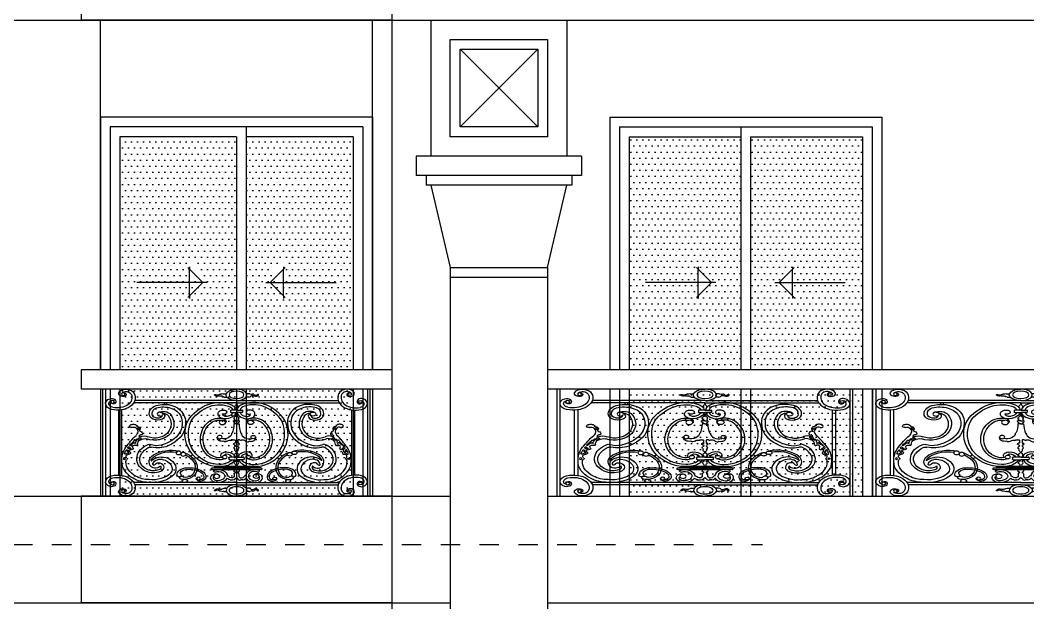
# Model space of a CAD drawing. Extents: x 185 to 567, y -69 to 170.
# Drawn here: x 304.06 to 309.24, y -36.64 to -33.64 of the extents above; entities that cross this region are included whole.
import ezdxf

# ---------------------------------------------------------------- set-up
doc = ezdxf.new("R2010")
doc.units = 0
doc.header["$LTSCALE"] = 0.25
doc.header["$MEASUREMENT"] = 0
doc.linetypes.add('LEVELS 2$0$DOT2', pattern=[0.125, 0, -0.125])
doc.layers.get('0').update_dxf_attribs({"linetype": 'CONTINUOUS'})
for name, color, linetype in [('A-ELV 4', 41, 'CONTINUOUS'), ('A-ELV 5', 51, 'CONTINUOUS'), ('A-ELV 6', 71, 'CONTINUOUS'), ('A-ELV2', 8, 'CONTINUOUS'), ('A-FerFroge', 156, 'CONTINUOUS'), ('A-groves', 8, 'CONTINUOUS'), ('A-SEC', 11, 'CONTINUOUS'), ('A-WIN', 3, 'CONTINUOUS'), ('A-WIN HAT', 125, 'CONTINUOUS'), ('A-WLSEC', 7, 'CONTINUOUS'), ('LEVELS 2$0$A-HATCH', 112, 'CONTINUOUS')]:
    doc.layers.add(name, color=color, linetype=linetype)

# ---------------------------------------------------------------- blocks, each defined once
blk = doc.blocks.new('LEVELS 2')
at = {"layer": 'LEVELS 2$0$A-HATCH', "linetype": 'LEVELS 2$0$DOT2', "ltscale": 2}
blk.add_line((189.3891, 25.672, 0), (204.6446, 25.672, 0), dxfattribs=at)
blk = doc.blocks.new('A$C5D9A0A75')
at = {"color": 8}
for p, q in [((-0.2424, -0.5687), (-0.2424, -0.5809)), ((0.2424, -0.5687), (0.2424, -0.5809)), ((-0.2424, -0.5809), (-0.251, -0.5723)), ((0.2424, -0.5809), (0.251, -0.5723)), ((-0.1517, -0.65), (-0.1733, -0.65)), ((0.1517, -0.65), (0.1733, -0.65)), ((-0.251, -0.7277), (-0.2424, -0.7191)), ((-0.2424, -0.7191), (-0.2424, -0.7313)), ((0.2424, -0.7191), (0.2424, -0.7313)), ((0.251, -0.7277), (0.2424, -0.7191))]:
    blk.add_line(p, q, dxfattribs=at)
for p, q in [((-0.1733, -0.65), (-0.5132, -0.65)), ((0.1733, -0.65), (0.5132, -0.65))]:
    blk.add_line(p, q)
at = {"elevation": 0}
for points in [[(-0.2424, -0.5809), (-0.1733, -0.65), (-0.2424, -0.7191), (-0.2424, -0.5809)], [(0.2424, -0.5809), (0.1733, -0.65), (0.2424, -0.7191), (0.2424, -0.5809)]]:
    blk.add_lwpolyline(points, dxfattribs=at)
blk = doc.blocks.new('A$C2F0637D8')
at = {"layer": 'A-WIN HAT'}
h = blk.add_hatch(dxfattribs=at)
h.set_pattern_fill('DOTS', color=256, scale=0.5, style=0)
h.set_pattern_definition([(0, (0.7, 0.872934), (0.015625, 0.03125), [0, -0.03125])])
h.paths.add_polyline_path([(0.9404, 1.03), (0.8713, 1.0991), (0.9404, 1.1681)], flags=16)
h.paths.add_polyline_path([(0.5247, 1.0991), (0.4557, 1.03), (0.4557, 1.1681)], flags=16)
h.paths.add_polyline_path([(1.3, 0.55), (0.1, 0.55), (0.1, 0), (1.3, 0)])
h.paths.add_polyline_path([(0.1, 0.65), (0.675, 0.65), (0.675, 1.85), (0.1, 1.85)])
h.paths.add_polyline_path([(0.725, 0.65), (1.3, 0.65), (1.3, 1.85), (0.725, 1.85)])
at = {"layer": 'A-WIN'}
for p, q in [((0, 1.95, 0), (1.4, 1.95, 0)), ((0, 1.95, 0), (0, 0.65, 0)), ((1.4, 1.95, 0), (1.4, 0.65, 0)), ((0.05, 1.9, 0), (1.35, 1.9, 0)), ((0.05, 1.9, 0), (0.05, 0.65, 0)), ((0.675, 1.9, 0), (0.675, 0.65, 0)), ((1.35, 1.9, 0), (1.35, 0.65, 0)), ((0.1, 1.85, 0), (0.675, 1.85, 0)), ((0.1, 1.85, 0), (0.1, 0.65, 0)), ((0.725, 1.85, 0), (0.725, 0.65, 0)), ((0.725, 1.85, 0), (1.3, 1.85, 0)), ((1.3, 1.85, 0), (1.3, 0.65, 0)), ((0, 0.55, 0), (0, 0, 0)), ((0.05, 0.55, 0), (0.05, 0, 0)), ((0.1, 0.55, 0), (0.1, 0, 0)), ((0.675, 0.55, 0), (0.675, 0, 0)), ((0.725, 0.55, 0), (0.725, 0, 0)), ((1.3, 0.55, 0), (1.3, 0, 0)), ((1.35, 0.55, 0), (1.35, 0, 0)), ((1.4, 0.55, 0), (1.4, 0, 0))]:
    blk.add_line(p, q, dxfattribs=at)
blk.add_blockref('A$C5D9A0A75', (0.698, 1.7491, -0.0001), dxfattribs=at)
blk = doc.blocks.new('A$C50FD488D')
for p, q in [((0.2186, -0.0998), (0.2186, -0.6493)), ((1.1814, -0.0998), (1.1814, -0.6493)), ((0.209, -0.6483), (0.209, -0.1009)), ((0.6548, -0.123), (0.6628, -0.123)), ((0.7452, -0.123), (0.7372, -0.123)), ((1.191, -0.6483), (1.191, -0.1009)), ((0.7, -0.1578), (0.3264, -0.1578)), ((0.6548, -0.1403), (0.6647, -0.1403)), ((0.7, -0.1578), (1.0736, -0.1578)), ((0.7452, -0.1403), (0.7353, -0.1403)), ((0.7, -0.1694), (0.3225, -0.1694)), ((0.4338, -0.1694), (0.4338, -0.178)), ((0.4426, -0.1694), (0.4426, -0.1784)), ((0.7, -0.1694), (1.0775, -0.1694)), ((0.9574, -0.1694), (0.9574, -0.1784)), ((0.9662, -0.1694), (0.9662, -0.178)), ((0.2661, -0.2081), (0.2661, -0.5419)), ((0.2779, -0.2064), (0.2779, -0.5436)), ((0.6783, -0.2087), (0.6783, -0.2183)), ((0.7, -0.2072), (0.6798, -0.2072)), ((0.6798, -0.2197), (0.7, -0.2197)), ((0.7, -0.2072), (0.7202, -0.2072)), ((0.7202, -0.2197), (0.7, -0.2197)), ((0.7217, -0.2087), (0.7217, -0.2183)), ((1.1221, -0.2064), (1.1221, -0.5436)), ((1.1339, -0.2081), (1.1339, -0.5419)), ((0.7006, -0.2627), (0.6887, -0.2627)), ((0.6994, -0.2627), (0.7113, -0.2627)), ((0.5125, -0.2997), (0.5102, -0.2997)), ((0.5161, -0.2804), (0.5121, -0.2804)), ((0.7006, -0.2784), (0.6904, -0.2784)), ((0.695, -0.2742), (0.695, -0.2784)), ((0.6994, -0.2784), (0.7096, -0.2784)), ((0.705, -0.2742), (0.705, -0.2784)), ((0.8839, -0.2804), (0.8879, -0.2804)), ((0.8875, -0.2997), (0.8898, -0.2997)), ((0.6839, -0.3272), (0.6818, -0.3272)), ((0.7161, -0.3272), (0.7182, -0.3272)), ((0.6957, -0.3623), (0.6957, -0.3754)), ((0.7043, -0.3623), (0.7043, -0.3754)), ((0.6721, -0.4527), (0.6721, -0.4606)), ((0.7, -0.4498), (0.675, -0.4498)), ((0.675, -0.4635), (0.7, -0.4635)), ((0.7, -0.4498), (0.725, -0.4498)), ((0.725, -0.4635), (0.7, -0.4635)), ((0.7279, -0.4527), (0.7279, -0.4606)), ((0.6196, -0.4984), (0.7, -0.4984)), ((0.6196, -0.4984), (0.6196, -0.5051)), ((0.7, -0.4984), (0.6493, -0.4984)), ((0.7, -0.4984), (0.7507, -0.4984)), ((0.7804, -0.4984), (0.7, -0.4984)), ((0.7804, -0.4984), (0.7804, -0.5051)), ((0.6071, -0.508), (0.6071, -0.5113)), ((0.6101, -0.5051), (0.7, -0.5051)), ((0.6101, -0.5142), (0.7, -0.5142)), ((0.7, -0.5051), (0.6493, -0.5051)), ((0.7, -0.5142), (0.6493, -0.5142)), ((0.6904, -0.5142), (0.6904, -0.5216)), ((0.7, -0.5051), (0.7507, -0.5051)), ((0.7899, -0.5051), (0.7, -0.5051)), ((0.7, -0.5142), (0.7507, -0.5142)), ((0.7899, -0.5142), (0.7, -0.5142)), ((0.7096, -0.5142), (0.7096, -0.5216)), ((0.7929, -0.508), (0.7929, -0.5113)), ((0.6896, -0.5511), (0.6913, -0.5511)), ((0.6913, -0.5365), (0.6913, -0.5511)), ((0.7087, -0.5365), (0.7087, -0.5511)), ((0.7104, -0.5511), (0.7087, -0.5511)), ((0.7, -0.5806), (0.3225, -0.5806)), ((0.7, -0.5922), (0.3264, -0.5922)), ((0.7, -0.5806), (1.0775, -0.5806)), ((0.7, -0.5922), (1.0736, -0.5922)), ((0.6548, -0.6097), (0.6647, -0.6097)), ((0.6548, -0.627), (0.6628, -0.627)), ((0.7452, -0.6097), (0.7353, -0.6097)), ((0.7452, -0.627), (0.7372, -0.627))]:
    blk.add_line(p, q)
at = {"extrusion": (0, 0, -1)}
for centre, major_axis, ratio, start_param, end_param in [((0.2921, -0.1258), (-0.0261, 0), 0.986193, 0.359204, 1.773868), ((0.7, -0.1293), (-0.0381, 0), 0.770201, 4.712389, 7.853982), ((0.2823, -0.1222), (0.0157, 0), 0.986193, 1.044957, 3.500797), ((0.2921, -0.1258), (0.014, 0), 0.986193, 3.500797, 4.101526), ((0.2934, -0.1324), (0.0205, 0), 0.986193, 4.240292, 5.936586), ((0.2858, -0.128), (-0.00887, 0), 0.986193, 1.609909, 4.186549), ((0.2934, -0.1324), (-0.0326, 0), 0.986193, 1.693369, 2.794993), ((0.2625, -0.1436), (-0.0534, 0), 0.986193, 2.793121, 3.920657), ((0.2625, -0.1436), (-0.0655, 0), 0.986193, 2.793121, 3.920657), ((0.6222, -0.13), (-0.0028, 0), 0.986193, -0.347364, 2.45784), ((0.6295, -0.1254), (-0.0114, 0), 0.986193, 4.153001, 5.767627), ((0.6295, -0.1254), (-0.00588, 0), 0.986193, 3.689898, 5.767627), ((0.6391, -0.1312), (-0.00547, 0), 0.986193, 0.548305, 1.353902), ((0.6406, -0.1429), (0.00954, 0), 0.986193, 4.147409, 5.443922), ((0.64, -0.1359), (0.0103, 0), 0.986193, 4.517077, 4.873859), ((0.6413, -0.1028), (0.0235, 0), 0.986193, 1.128208, 1.558447), ((0.6548, -0.1317), (0.00879, 0), 0.986193, 4.310092, 4.712389), ((0.7, -0.1293), (-0.0273, 0.0003), 0.684091, 4.704331, 7.845923), ((0.2448, -0.173), (0.0261, 0), 0.986193, 2.925853, 4.340517), ((0.2516, -0.1742), (0.0205, 0), 0.986193, 1.904728, 3.601022), ((0.2448, -0.173), (0.014, 0), 0.986193, 3.739788, 4.340517), ((0.241, -0.1635), (0.0157, 0), 0.986193, 4.340517, 6.796357), ((0.2447, -0.165), (0.00696, 0), 0.986193, 3.141593, 9.424778), ((0.247, -0.1668), (0.00887, 0), 0.986193, 0.513172, 3.089812), ((0.6371, -0.2594), (0.092, 0), 0.986193, 4.113809, 5.142554), ((0.645, -0.138), (-0.00206, 0.00206), 1, 1.523847, 1.779943), ((0.6548, -0.1317), (0.00879, 0), 0.986193, 1.570796, 2.558971), ((0.2516, -0.1742), (0.0326, 0), 0.986193, 1.904728, 3.006352), ((0.2625, -0.1436), (-0.0655, 0), 0.986193, 3.920657, 5.048192), ((0.2625, -0.1436), (-0.0534, 0), 0.986193, 3.920657, 5.048192), ((0.4243, -0.2245), (0.045, 0), 0.986193, 3.136144, 4.437415), ((0.4243, -0.2245), (0.0343, 0), 0.986193, 3.117833, 4.149148), ((0.4308, -0.257), (-0.0667, 0), 0.986193, 1.189802, 2.81634), ((0.4353, -0.2481), (-0.0711, 0), 0.986193, 1.239292, 2.685863), ((0.683, -0.3257), (-0.1734, 0), 0.986193, 0.307207, 0.972216), ((0.683, -0.3257), (0.1621, 0), 0.986193, 3.544055, 4.113809), ((0.6371, -0.2594), (0.0807, 0), 0.986193, 4.113809, 5.142554), ((0.6588, -0.2128), (-0.0287, 0), 0.986193, 2.000961, 2.94312), ((0.6588, -0.2128), (-0.04, 0), 0.986193, 2.000961, 2.99964), ((0.7044, -0.1907), (0.0109, 0), 0.986193, 2.526413, 3.810715), ((0.6844, -0.1751), (-0.0145, 0), 0.986193, 2.72718, 3.810715), ((0.411, -0.2282), (0.0318, 0), 0.986193, 1.02315, 3.250179), ((0.411, -0.2282), (0.0212, 0), 0.986193, 1.359839, 3.277918), ((0.419, -0.2277), (0.0104, 0), 0.986193, 3.141593, 9.424778), ((0.4306, -0.2453), (0.0316, 0), 0.986193, 4.08399, 5.814843), ((0.4148, -0.2381), (-0.0213, 0), 0.986193, 1.766722, 4.073893), ((0.4306, -0.2453), (0.021, 0), 0.986193, -1.540418, -0.468342), ((0.3646, -0.2783), (-0.1056, 0), 0.986193, 2.67325, 3.643635), ((0.3935, -0.2713), (0.119, 0), 0.986193, -0.478494, 0.140238), ((0.6575, -0.2273), (0.0253, 0), 0.986193, 1.662425, 3.379143), ((0.6513, -0.2258), (-0.0189, 0), 0.986193, 0.23755, 1.917148), ((0.6618, -0.2272), (0.0138, 0), 0.986193, 1.325993, 3.162944), ((0.6541, -0.2182), (-0.0107, 0), 0.986193, 1.917148, 5.316293), ((0.6588, -0.2128), (0.04, 0), 0.986193, 0.177072, 1.662425), ((0.6588, -0.2128), (-0.0287, 0), 0.986193, 3.389621, 4.490786), ((0.6798, -0.2087), (0.00147, 0), 0.986193, 3.141593, 4.712389), ((0.6798, -0.2183), (0.00147, 0), 0.986193, 1.570796, 3.141593), ((0.6833, -0.2323), (0.0155, 0), 0.986193, -0.501731, 0.918989), ((0.4148, -0.2381), (0.0107, 0), 0.986193, -0.207114, 1.517375), ((0.3646, -0.2783), (0.0949, 0), 0.986193, -0.468342, 0.502042), ((0.3738, -0.2759), (-0.1269, 0), 0.986193, 2.81634, 3.559374), ((0.6372, -0.3587), (0, 0.1102), 0.634622, -1.455899, 0.198074), ((0.6441, -0.2665), (-0.0174, 0), 0.986193, 1.67343, 3.999532), ((0.7013, -0.2633), (-0.0127, 0), 0.986193, -1.050198, 0.054521), ((0.6956, -0.2483), (0.00484, 0), 0.986193, 2.222604, 4.060581), ((0.6951, -0.2595), (0.00403, 0), 0.986193, 2.222604, 4.060581), ((0.691, -0.2542), (0.00273, 0), 0.986193, -0.918989, 0.918989), ((0.3143, -0.2907), (-0.0071, 0), 0.986193, 4.239124, 6.908824), ((0.3209, -0.2953), (0.0152, 0), 0.986193, 3.767232, 5.474069), ((0.3224, -0.3063), (-0.0107, 0), 0.986193, 1.097531, 2.553849), ((0.3036, -0.3187), (0.0334, 0), 0.986193, -0.587743, 0.619356), ((0.2998, -0.3171), (0.0457, 0), 0.986193, -0.809116, -0.712984), ((0.3358, -0.2921), (0.00146, 0), 0.986193, 1.387681, 3.665061), ((0.3315, -0.2897), (-0.00351, 0), 0.986193, 2.51217, 3.665061), ((0.3376, -0.3017), (-0.00841, 0), 0.986193, 1.387681, 2.785357), ((0.332, -0.3037), (-0.0144, 0), 0.986193, 2.785357, 3.792328), ((0.3821, -0.2825), (0.1293, 0), 0.986193, 0.040903, 1.04538), ((0.6364, -0.3304), (0, 0.168), 0.749863, 2.987054, 5.054443), ((0.5118, -0.2802), (0.1786, 0), 0.986193, -0.010351, 0.269948), ((0.3445, -0.3136), (0.00147, 0), 0.986193, 1.906583, 3.426498), ((0.3456, -0.3139), (-0.00182, 0.00182), 1, 5.778964, 6.141834), ((0.3386, -0.3303), (0.0165, 0), 0.986193, -1.23501, -0.133651), ((0.3487, -0.3289), (-0.00629, 0), 0.986193, 3.007942, 4.929364), ((0.3985, -0.2966), (0.0669, 0), 0.986193, 0.502042, 2.015089), ((0.4005, -0.2989), (0.0534, 0), 0.986193, 0.481174, 2.075535), ((0.3828, -0.2799), (-0.117, 0), 0.986193, 3.559374, 4.361123), ((0.6534, -0.327), (0.0285, 0), 0.986193, 0.005829, 1.918893), ((0.6936, -0.5929), (-0.4456, 0), 0.986193, 0.456975, 0.619356), ((0.2462, -0.3282), (0.0854, 0), 0.986193, 0.444529, 0.783696), ((0.3269, -0.3661), (-0.00411, 0), 0.986193, 0.444529, 3.917405), ((0.3359, -0.3583), (0.00328, 0), 0.986193, 1.056125, 3.391753), ((0.3327, -0.3493), (-0.0083, 0), 0.986193, 3.078791, 4.711877), ((0.3629, -0.3816), (-0.0264, 0), 0.986193, -0.122631, 0.984654), ((0.341, -0.3672), (-0.00708, 0), 0.986193, 1.056125, 1.960136), ((0.3461, -0.3481), (0.00514, 0), 0.986193, 1.224743, 3.000432), ((0.3437, -0.3407), (0.00156, 0), 0.986193, 2.393715, 4.557851), ((0.3389, -0.3451), (-0.00499, 0), 0.986193, 2.393715, 2.865382), ((0.3431, -0.3375), (0.00181, 0), 0.986193, -0.253663, 1.416259), ((0.3451, -0.3434), (-0.00147, 0), 0.986193, 4.095125, 6.006974), ((0.3617, -0.373), (-0.0219, 0), 0.986193, 0.60362, 0.944428), ((0.3466, -0.3366), (-0.00175, 0), 0.986193, -0.253663, 2.002078), ((0.36, -0.3641), (0.0243, 0), 0.986193, 4.095125, 5.362212), ((0.3483, -0.3542), (-0.00144, 0), 0.986193, 1.218517, 4.325141), ((0.3617, -0.373), (0.0189, 0), 0.986193, 3.923198, 5.156681), ((0.6372, -0.3581), (0, 0.1052), 0.664345, 2.792693, 4.826957), ((0.6481, -0.3501), (-0.0189, 0), 0.986193, 4.424307, 6.467477), ((0.6382, -0.3467), (0.00867, 0), 0.986193, 3.141593, 9.424778), ((0.6599, -0.3629), (-0.00819, 0), 0.986193, 3.762001, 5.60071), ((0.6777, -0.3759), (0.014, 0), 0.986193, 3.787884, 5.054616), ((0.6841, -0.3565), (-0.0067, 0), 0.986193, 3.987504, 4.964118), ((0.6917, -0.365), (-0.00484, 0), 0.986193, 0.845912, 2.529622), ((0.4242, -0.4623), (0.1454, 0), 0.986193, 3.070847, 3.598568), ((0.3086, -0.4016), (-0.00766, 0), 0.986193, -0.544841, 0.757911), ((0.3031, -0.4013), (-0.00496, 0), 0.986193, 1.545099, 3.312198), ((0.3085, -0.3882), (-0.00191, 0), 0.986193, 3.7565, 6.59316), ((0.3271, -0.4011), (0.0209, 0), 0.986193, 3.756501, 4.081862), ((0.3066, -0.3735), (0.0138, 0), 0.986193, 0.400155, 0.940269), ((0.3302, -0.3967), (-0.0121, 0), 0.986193, -0.557759, 0.436551), ((0.3256, -0.3946), (0.00706, 0), 0.986193, 3.578144, 5.326019), ((0.3231, -0.3804), (-0.00404, 0), 0.986193, 0.400155, 2.512824), ((0.3279, -0.3769), (0.00194, 0), 0.986193, -0.597423, 2.512824), ((0.3343, -0.3726), (-0.00575, 0), 0.986193, -0.597423, 0.701205), ((0.3323, -0.3853), (0.00445, 0), 0.986193, -0.122631, 2.184426), ((0.4137, -0.4531), (-0.0791, 0), 0.986193, 0.094175, 1.069333), ((0.4591, -0.4875), (0.1219, 0), 0.986193, 3.626248, 3.961743), ((0.3793, -0.3901), (0.00656, 0), 0.986193, 4.127294, 5.247131), ((0.3829, -0.4142), (-0.0164, 0), 0.986193, 1.131987, 1.889406), ((0.4068, -0.3443), (0.0474, 0), 0.986193, 1.219531, 2.105538), ((0.4107, -0.3311), (-0.0723, 0), 0.986193, 4.186973, 5.030999), ((0.6934, -0.3825), (0.00433, 0), 0.986193, 1.875147, 4.408038), ((0.6963, -0.4005), (-0.00587, 0), 0.986193, -0.780965, 0.780965), ((0.6904, -0.3729), (-0.00589, 0), 0.986193, 3.583441, 4.408038), ((0.6906, -0.3915), (0.00524, 0), 0.986193, -1.266445, 1.266445), ((0.4249, -0.4637), (-0.1398, 0), 0.986193, 0.223137, 0.363351), ((0.2922, -0.4288), (-0.00571, 0), 0.986193, 3.508652, 5.408534), ((0.3069, -0.4463), (0.0127, 0), 0.986193, 2.444401, 4.409658), ((0.2968, -0.4152), (-0.00258, 0), 0.986193, 0.190764, 3.677531), ((0.3022, -0.4326), (-0.00495, 0), 0.986193, 0.367059, 1.782679), ((0.3022, -0.4183), (-0.00375, 0), 0.986193, -1.206139, 0.535939), ((0.2993, -0.4259), (-0.00441, 0), 0.986193, 1.935454, 3.61259), ((0.3074, -0.4023), (-0.00629, 0), 0.986193, 3.685922, 5.738345), ((0.3044, -0.4283), (-0.00631, 0), 0.986193, 2.192956, 4.91313), ((0.3122, -0.4176), (0.00705, 0), 0.986193, 2.192956, 4.9735), ((0.3112, -0.4027), (0.00326, 0), 0.986193, 1.079241, 3.312198), ((0.3154, -0.4058), (-0.00536, 0), 0.986193, 2.583833, 4.9735), ((0.4093, -0.4607), (0.0653, 0), 0.986193, 2.176291, 3.613177), ((0.46, -0.5116), (-0.0986, 0), 0.986193, 0.847252, 1.876614), ((0.46, -0.5116), (-0.091, 0), 0.986193, 0.847252, 1.775558), ((0.4869, -0.4275), (0.00925, 0), 0.986193, 3.141593, 9.424778), ((0.5044, -0.435), (0.00925, 0), 0.986193, 3.141593, 9.424778), ((0.46, -0.5116), (0.0986, 0), 0.986193, -1.051426, -0.604473), ((0.6613, -0.4415), (-0.0187, 0), 0.986193, -0.611101, 1.440214), ((0.6625, -0.4377), (0.00464, 0), 0.986193, 1.87872, 4.710272), ((0.6629, -0.4536), (0.031, 0), 0.986193, 4.581806, 6.159658), ((0.6628, -0.4536), (0.0208, 0), 0.986193, 4.699759, 6.096997), ((0.6868, -0.4098), (0.00756, 0), 0.986193, -0.780965, -0.059676), ((0.7035, -0.4388), (-0.0108, 0), 0.986193, -0.769176, 0.965496), ((0.706, -0.4126), (0.0121, 0), 0.986193, 2.301082, 3.417667), ((0.6942, -0.4256), (0.0055, 0), 0.986193, -0.84051, 0.965496), ((0.2876, -0.4578), (0.0038, 0), 0.986193, 3.141593, 9.424778), ((0.3217, -0.4709), (0.028, 0), 0.986193, 3.087824, 3.501086), ((0.2959, -0.4577), (0.00362, 0), 0.986193, -1.200664, 1.691177), ((0.4093, -0.4607), (0.0759, 0), 0.986193, 2.176291, 3.342001), ((0.4259, -0.4735), (-0.0471, 0), 0.986193, -0.551208, 0.847252), ((0.4259, -0.4735), (0.0395, 0), 0.986193, 3.247905, 3.988844), ((0.4246, -0.4926), (-0.0447, 0), 0.986193, 0.555033, 2.128552), ((0.4208, -0.4878), (-0.0279, 0), 0.986193, 0.006108, 1.81447), ((0.4116, -0.5096), (-0.0517, 0), 0.986193, 1.883649, 3.597263), ((0.4116, -0.5096), (0.0662, 0), 0.986193, -0.984044, 0.45567), ((0.46, -0.5116), (0.091, 0), 0.986193, -0.95037, -0.604473), ((0.5419, -0.4474), (-0.00969, 0), 0.986193, 0.203134, 1.344916), ((0.4724, -0.5031), (-0.0759, 0), 0.986193, 2.537119, 3.56788), ((0.4724, -0.5031), (0.0836, 0), 0.986193, -0.604473, 0.213243), ((0.5419, -0.4474), (0.00969, 0), 0.986193, 0.579329, 1.596479), ((0.6447, -0.4482), (0.0501, 0), 0.986193, 0.31332, 1.348449), ((0.6504, -0.4512), (0.0333, 0), 0.986193, 0.38402, 1.030313), ((0.675, -0.4527), (0.00294, 0), 0.986193, 3.141593, 4.712389), ((0.675, -0.4606), (-0.00294, 0), 0.986193, 4.712389, 6.283185), ((0.689, -0.4676), (0.0079, 0), 0.986193, -0.546224, 0.81588), ((0.6938, -0.4481), (0.00262, 0), 0.986193, -0.769176, 0.769176), ((0.3853, -0.4756), (0.1062, 0), 0.986193, 2.22596, 3.172079), ((0.3854, -0.4756), (0.0917, 0), 0.986193, 2.216856, 3.176603), ((0.4021, -0.4879), (-0.0193, 0), 0.986193, 3.502327, 5.731977), ((0.3972, -0.4873), (0.00434, 0), 0.986193, -0.037495, 3.068222), ((0.4143, -0.4918), (0.0135, 0), 0.986193, 3.494217, 5.041103), ((0.4067, -0.5019), (0.0153, 0), 0.986193, -0.500246, 1.018559), ((0.4067, -0.5019), (-0.026, 0), 0.986193, 2.049556, 4.160152), ((0.6997, -0.4788), (-0.00775, 0), 0.986193, -0.81588, 0.81588), ((0.6877, -0.4914), (0.00973, 0), 0.986193, -0.81588, 0.81588), ((0.3943, -0.4821), (0.0496, 0), 0.986193, 1.018559, 2.176291), ((0.3943, -0.4821), (0.0389, 0), 0.986193, 1.018559, 2.176291), ((0.3915, -0.4865), (-0.081, 0), 0.986193, 3.748469, 4.870759), ((0.5195, -0.5424), (-0.0388, 0), 0.986193, -0.010266, 1.508225), ((0.5144, -0.5326), (-0.02, 0), 0.986193, -0.153938, 1.183318), ((0.5198, -0.5432), (-0.0319, 0), 0.986193, 1.15152, 1.500262), ((0.5243, -0.5808), (-0.0781, 0), 0.986193, 1.477321, 2.262749), ((0.5243, -0.5808), (-0.0704, 0), 0.986193, 1.477321, 2.262749), ((0.4992, -0.5119), (-0.0556, 0), 0.986193, 3.300043, 4.143488), ((0.4992, -0.5119), (-0.0479, 0), 0.986193, 3.629804, 4.033873), ((0.5501, -0.55), (0.0298, 0), 0.986193, -0.875887, -0.023874), ((0.5501, -0.55), (-0.0375, 0), 0.986193, 2.265705, 3.10214), ((0.6101, -0.508), (0.00294, 0), 0.986193, 3.141593, 4.712389), ((0.6101, -0.5113), (-0.00294, 0), 0.986193, 4.712389, 6.283185), ((0.6223, -0.5518), (-0.0163, 0), 0.986193, 0.44789, 2.354725), ((0.6209, -0.5218), (-0.00525, 0), 0.986193, 4.527174, 6.98995), ((0.6335, -0.5468), (0.0332, 0), 0.986193, 4.187766, 6.285251), ((0.6335, -0.5468), (-0.0233, 0), 0.986193, 1.046173, 3.586786), ((0.695, -0.5214), (0.00463, 0), 0.986193, 1.620238, 3.108149), ((0.6976, -0.5357), (-0.00637, 0), 0.986193, -0.119702, 1.112412), ((0.6938, -0.528), (-0.00233, 0), 0.986193, 2.029181, 4.254004), ((0.2516, -0.5758), (-0.0326, 0), 0.986193, 0.13524, 1.236864), ((0.2516, -0.5758), (0.0205, 0), 0.986193, 2.682163, 4.378457), ((0.2625, -0.6064), (0.0655, 0), 0.986193, 4.376586, 5.504121), ((0.2625, -0.6064), (0.0534, 0), 0.986193, 4.376586, 5.504121), ((0.2625, -0.6064), (-0.0655, 0), 0.986193, 2.362528, 3.490064), ((0.3775, -0.4944), (-0.0865, 0), 0.986193, 4.712389, 5.430246), ((0.3775, -0.4944), (-0.072, 0), 0.986193, 4.695569, 5.430246), ((0.3915, -0.4868), (0.0953, 0), 0.986193, 0.581027, 1.717764), ((0.4892, -0.5422), (-0.00856, 0), 0.986193, 2.258777, 6.210372), ((0.4995, -0.5557), (-0.00856, 0), 0.986193, -1.220497, 2.8792), ((0.5067, -0.5257), (0.0397, 0), 0.986193, 0.971295, 1.828835), ((0.4978, -0.5619), (0.0086, 0), 0.986193, 0.273969, 1.011735), ((0.5138, -0.5305), (-0.0241, 0), 0.986193, 4.01445, 4.96415), ((0.5225, -0.5619), (-0.0086, 0), 0.986193, -1.011735, -0.273969), ((0.5604, -0.5612), (0.00859, 0), 0.986193, 2.449744, 4.261139), ((0.56, -0.5594), (0.00684, 0), 0.986193, 3.141593, 9.424778), ((0.5677, -0.5552), (-0.0181, 0), 0.986193, 4.232351, 5.591336), ((0.5677, -0.5552), (0.0104, 0), 0.986193, 1.090758, 1.92466), ((0.566, -0.5518), (-0.0143, 0), 0.986193, 2.957403, 4.232351), ((0.566, -0.5518), (0.0219, 0), 0.986193, -0.154706, 1.090758), ((0.6303, -0.5559), (0.0253, 0), 0.986193, 1.521268, 3.60072), ((0.6309, -0.5559), (0.0159, 0), 0.986193, 1.544729, 3.589483), ((0.6306, -0.5454), (-0.0265, 0), 0.986193, 3.586786, 4.686322), ((0.6319, -0.5465), (0.0348, 0), 0.986193, 0.432203, 1.57951), ((0.6335, -0.5468), (0.0233, 0.0233), 1, 1.165751, 1.225211), ((0.6629, -0.5649), (0.00605, 0), 0.986193, -1.339211, -0.50515), ((0.6682, -0.5516), (-0.00509, 0), 0.986193, 1.277223, 2.908786), ((0.675, -0.5583), (0.00781, 0), 0.986193, 1.353928, 2.636442), ((0.6815, -0.5485), (0.00856, 0), 0.986193, 0.31267, 2.908786), ((0.6789, -0.5753), (0.00989, 0), 0.986193, 4.495521, 5.311814), ((0.6873, -0.5607), (-0.00726, 0), 0.986193, 3.205723, 5.116798), ((0.6979, -0.5614), (0.00336, 0), 0.986193, 3.205723, 4.562542), ((0.6971, -0.5559), (-0.00221, 0), 0.986193, 3.148587, 4.562542), ((0.7005, -0.5558), (0.000869, 0.000869), 1, 3.843332, 5.068991), ((0.2448, -0.577), (-0.0261, 0), 0.986193, -1.198924, 0.21574), ((0.2448, -0.577), (-0.014, 0), 0.986193, -1.198924, -0.598195), ((0.241, -0.5865), (-0.0157, 0), 0.986193, 2.628421, 5.084261), ((0.2447, -0.585), (0.00696, 0), 0.986193, 3.141593, 9.424778), ((0.247, -0.5832), (-0.00887, 0), 0.986193, 0.05178, 2.628421), ((0.2625, -0.6064), (0.0534, 0), 0.986193, -0.779064, 0.348471), ((0.5049, -0.5732), (0.00492, 0), 0.986193, 2.129858, 4.153328), ((0.5001, -0.5809), (-0.00425, 0), 0.986193, 2.129858, 3.088852), ((0.5201, -0.5809), (-0.00425, 0), 0.986193, 0.05274, 1.011735), ((0.5153, -0.5732), (-0.00492, 0), 0.986193, 2.129858, 4.153328), ((0.7, -0.6207), (-0.0381, 0), 0.770201, 7.853982, 10.995574), ((0.7, -0.6207), (-0.0273, 0.0003), 0.684091, 1.562738, 4.704331), ((0.2823, -0.6278), (-0.0157, 0), 0.986193, -0.359204, 2.096636), ((0.2921, -0.6242), (0.0261, 0), 0.986193, 1.367724, 2.782388), ((0.284, -0.6242), (0.00696, 0), 0.986193, 3.141593, 9.424778), ((0.2921, -0.6242), (-0.014, 0), 0.986193, -0.959933, -0.359204), ((0.2934, -0.6176), (-0.0205, 0), 0.986193, 3.488192, 5.184486), ((0.2858, -0.622), (0.00887, 0), 0.986193, -1.044957, 1.531684), ((0.2934, -0.6176), (0.0326, 0), 0.986193, 0.3466, 1.448224), ((0.6222, -0.62), (0.0028, 0), 0.986193, 0.683753, 3.488957), ((0.6295, -0.6246), (0.0114, 0), 0.986193, 3.657151, 5.271777), ((0.6295, -0.6246), (0.00588, 0), 0.986193, 3.657151, 5.73488), ((0.6391, -0.6188), (0.00547, 0), 0.986193, 1.78769, 2.593288), ((0.6406, -0.6071), (0.00954, 0), 0.986193, 0.839263, 2.135776), ((0.64, -0.6141), (0.0103, 0), 0.986193, 1.409326, 1.766108), ((0.6413, -0.6472), (0.0235, 0), 0.986193, -1.558447, -1.128208), ((0.645, -0.612), (0.00206, 0.00206), 1, 1.36165, 1.617745), ((0.6548, -0.6183), (-0.00879, 0), 0.986193, 0.582622, 1.570796), ((0.6548, -0.6183), (0.00879, 0), 0.986193, 1.570796, 1.973093)]:
    blk.add_ellipse(centre, major_axis=major_axis, ratio=ratio, start_param=start_param, end_param=end_param, dxfattribs=at)
for centre, major_axis, ratio, start_param, end_param in [((0.7, -0.1293), (0.0381, 0), 0.770201, 4.712389, 7.853982), ((1.1079, -0.1258), (0.0261, 0), 0.986193, 0.359204, 1.773868), ((0.7, -0.1293), (0.0273, 0.0003), 0.684091, 4.704331, 7.845923), ((0.7452, -0.1317), (-0.00879, 0), 0.986193, 4.310092, 4.712389), ((0.7587, -0.1028), (-0.0235, 0), 0.986193, 1.128208, 1.558447), ((0.7594, -0.1429), (-0.00954, 0), 0.986193, 4.147409, 5.443922), ((0.76, -0.1359), (-0.0103, 0), 0.986193, 4.517077, 4.873859), ((0.7609, -0.1312), (0.00547, 0), 0.986193, 0.548305, 1.353902), ((0.7705, -0.1254), (0.0114, 0), 0.986193, 4.153001, 5.767627), ((0.7705, -0.1254), (0.00588, 0), 0.986193, 3.689898, 5.767627), ((0.7778, -0.13), (0.0028, 0), 0.986193, -0.347364, 2.45784), ((1.1375, -0.1436), (0.0655, 0), 0.986193, 2.793121, 3.920657), ((1.1066, -0.1324), (0.0326, 0), 0.986193, 1.693369, 2.794993), ((1.1375, -0.1436), (0.0534, 0), 0.986193, 2.793121, 3.920657), ((1.1066, -0.1324), (-0.0205, 0), 0.986193, 4.240292, 5.936586), ((1.1142, -0.128), (0.00887, 0), 0.986193, 1.609909, 4.186549), ((1.1177, -0.1222), (-0.0157, 0), 0.986193, 1.044957, 3.500797), ((1.1079, -0.1258), (-0.014, 0), 0.986193, 3.500797, 4.101526), ((0.7629, -0.2594), (-0.092, 0), 0.986193, 4.113809, 5.142554), ((0.7452, -0.1317), (-0.00879, 0), 0.986193, 1.570796, 2.558971), ((0.755, -0.138), (0.00206, 0.00206), 1, 1.523847, 1.779943), ((1.159, -0.1635), (-0.0157, 0), 0.986193, 4.340517, 6.796357), ((1.153, -0.1668), (-0.00887, 0), 0.986193, 0.513172, 3.089812), ((1.1553, -0.165), (-0.00696, 0), 0.986193, 3.141593, 9.424778), ((1.1484, -0.1742), (-0.0205, 0), 0.986193, 1.904728, 3.601022), ((1.1552, -0.173), (-0.014, 0), 0.986193, 3.739788, 4.340517), ((1.1552, -0.173), (-0.0261, 0), 0.986193, 2.925853, 4.340517), ((0.7156, -0.1751), (0.0145, 0), 0.986193, 2.72718, 3.810715), ((0.7412, -0.2128), (0.04, 0), 0.986193, 2.000961, 2.99964), ((0.6956, -0.1907), (-0.0109, 0), 0.986193, 2.526413, 3.810715), ((0.7412, -0.2128), (0.0287, 0), 0.986193, 2.000961, 2.94312), ((0.7629, -0.2594), (-0.0807, 0), 0.986193, 4.113809, 5.142554), ((0.717, -0.3257), (-0.1621, 0), 0.986193, 3.544055, 4.113809), ((0.717, -0.3257), (0.1734, 0), 0.986193, 0.307207, 0.972216), ((0.9647, -0.2481), (0.0711, 0), 0.986193, 1.239292, 2.685863), ((0.9692, -0.257), (0.0667, 0), 0.986193, 1.189802, 2.81634), ((0.9757, -0.2245), (-0.045, 0), 0.986193, 3.136144, 4.437415), ((0.9757, -0.2245), (-0.0343, 0), 0.986193, 3.117833, 4.149148), ((1.1375, -0.1436), (0.0655, 0), 0.986193, 3.920657, 5.048192), ((1.1375, -0.1436), (0.0534, 0), 0.986193, 3.920657, 5.048192), ((1.1484, -0.1742), (-0.0326, 0), 0.986193, 1.904728, 3.006352), ((0.7167, -0.2323), (-0.0155, 0), 0.986193, -0.501731, 0.918989), ((0.7412, -0.2128), (-0.04, 0), 0.986193, 0.177072, 1.662425), ((0.7412, -0.2128), (0.0287, 0), 0.986193, 3.389621, 4.490786), ((0.7202, -0.2087), (-0.00147, 0), 0.986193, 3.141593, 4.712389), ((0.7202, -0.2183), (-0.00147, 0), 0.986193, 1.570796, 3.141593), ((0.7459, -0.2182), (0.0107, 0), 0.986193, 1.917148, 5.316293), ((0.7382, -0.2272), (-0.0138, 0), 0.986193, 1.325993, 3.162944), ((0.7487, -0.2258), (0.0189, 0), 0.986193, 0.23755, 1.917148), ((0.7425, -0.2273), (-0.0253, 0), 0.986193, 1.662425, 3.379143), ((1.0065, -0.2713), (-0.119, 0), 0.986193, -0.478494, 0.140238), ((1.0354, -0.2783), (0.1056, 0), 0.986193, 2.67325, 3.643635), ((0.9694, -0.2453), (-0.0316, 0), 0.986193, 4.08399, 5.814843), ((0.9694, -0.2453), (-0.021, 0), 0.986193, -1.540418, -0.468342), ((0.9852, -0.2381), (0.0213, 0), 0.986193, 1.766722, 4.073893), ((0.981, -0.2277), (-0.0104, 0), 0.986193, 3.141593, 9.424778), ((0.989, -0.2282), (-0.0318, 0), 0.986193, 1.02315, 3.250179), ((0.989, -0.2282), (-0.0212, 0), 0.986193, 1.359839, 3.277918), ((0.6987, -0.2633), (0.0127, 0), 0.986193, -1.050198, 0.054521), ((0.709, -0.2542), (-0.00273, 0), 0.986193, -0.918989, 0.918989), ((0.7044, -0.2483), (-0.00484, 0), 0.986193, 2.222604, 4.060581), ((0.7049, -0.2595), (-0.00403, 0), 0.986193, 2.222604, 4.060581), ((0.7559, -0.2665), (0.0174, 0), 0.986193, 1.67343, 3.999532), ((0.7628, -0.3587), (0, 0.1102), 0.634622, -1.455899, 0.198074), ((1.0262, -0.2759), (0.1269, 0), 0.986193, 2.81634, 3.559374), ((1.0354, -0.2783), (-0.0949, 0), 0.986193, -0.468342, 0.502042), ((0.9852, -0.2381), (-0.0107, 0), 0.986193, -0.207114, 1.517375), ((0.8882, -0.2802), (-0.1786, 0), 0.986193, -0.010351, 0.269948), ((0.7636, -0.3304), (0, 0.168), 0.749863, 2.987054, 5.054443), ((1.0179, -0.2825), (-0.1293, 0), 0.986193, 0.040903, 1.04538), ((1.068, -0.3037), (0.0144, 0), 0.986193, 2.785357, 3.792328), ((1.0624, -0.3017), (0.00841, 0), 0.986193, 1.387681, 2.785357), ((1.0964, -0.3187), (-0.0334, 0), 0.986193, -0.587743, 0.619356), ((1.0642, -0.2921), (-0.00146, 0), 0.986193, 1.387681, 3.665061), ((1.0685, -0.2897), (0.00351, 0), 0.986193, 2.51217, 3.665061), ((1.1002, -0.3171), (-0.0457, 0), 0.986193, -0.809116, -0.712984), ((1.0791, -0.2953), (-0.0152, 0), 0.986193, 3.767232, 5.474069), ((1.0776, -0.3063), (0.0107, 0), 0.986193, 1.097531, 2.553849), ((1.0857, -0.2907), (0.0071, 0), 0.986193, 4.239124, 6.908824), ((0.7466, -0.327), (-0.0285, 0), 0.986193, 0.005829, 1.918893), ((1.0172, -0.2799), (0.117, 0), 0.986193, 3.559374, 4.361123), ((1.0015, -0.2966), (-0.0669, 0), 0.986193, 0.502042, 2.015089), ((0.9995, -0.2989), (-0.0534, 0), 0.986193, 0.481174, 2.075535), ((1.0513, -0.3289), (0.00629, 0), 0.986193, 3.007942, 4.929364), ((1.0614, -0.3303), (-0.0165, 0), 0.986193, -1.23501, -0.133651), ((1.0555, -0.3136), (-0.00147, 0), 0.986193, 1.906583, 3.426498), ((1.0544, -0.3139), (0.00182, 0.00182), 1, 5.778964, 6.141834), ((0.7083, -0.365), (0.00484, 0), 0.986193, 0.845912, 2.529622), ((0.7159, -0.3565), (0.0067, 0), 0.986193, 3.987504, 4.964118), ((0.7223, -0.3759), (-0.014, 0), 0.986193, 3.787884, 5.054616), ((0.7401, -0.3629), (0.00819, 0), 0.986193, 3.762001, 5.60071), ((0.7628, -0.3581), (0, 0.1052), 0.664345, 2.792693, 4.826957), ((0.7519, -0.3501), (0.0189, 0), 0.986193, 4.424307, 6.467477), ((0.7618, -0.3467), (-0.00867, 0), 0.986193, 3.141593, 9.424778), ((1.04, -0.3641), (-0.0243, 0), 0.986193, 4.095125, 5.362212), ((1.0383, -0.373), (-0.0189, 0), 0.986193, 3.923198, 5.156681), ((1.0517, -0.3542), (0.00144, 0), 0.986193, 1.218517, 4.325141), ((1.0383, -0.373), (0.0219, 0), 0.986193, 0.60362, 0.944428), ((1.0371, -0.3816), (0.0264, 0), 0.986193, -0.122631, 0.984654), ((1.0539, -0.3481), (-0.00514, 0), 0.986193, 1.224743, 3.000432), ((1.0534, -0.3366), (0.00175, 0), 0.986193, -0.253663, 2.002078), ((1.0549, -0.3434), (0.00147, 0), 0.986193, 4.095125, 6.006974), ((1.0569, -0.3375), (-0.00181, 0), 0.986193, -0.253663, 1.416259), ((1.0611, -0.3451), (0.00499, 0), 0.986193, 2.393715, 2.865382), ((1.059, -0.3672), (0.00708, 0), 0.986193, 1.056125, 1.960136), ((1.0563, -0.3407), (-0.00156, 0), 0.986193, 2.393715, 4.557851), ((1.0673, -0.3493), (0.0083, 0), 0.986193, 3.078791, 4.711877), ((1.0641, -0.3583), (-0.00328, 0), 0.986193, 1.056125, 3.391753), ((1.0731, -0.3661), (0.00411, 0), 0.986193, 0.444529, 3.917405), ((0.7064, -0.5929), (0.4456, 0), 0.986193, 0.456975, 0.619356), ((1.1538, -0.3282), (-0.0854, 0), 0.986193, 0.444529, 0.783696), ((0.7094, -0.3915), (-0.00524, 0), 0.986193, -1.266445, 1.266445), ((0.7096, -0.3729), (0.00589, 0), 0.986193, 3.583441, 4.408038), ((0.7066, -0.3825), (-0.00433, 0), 0.986193, 1.875147, 4.408038), ((0.7037, -0.4005), (0.00587, 0), 0.986193, -0.780965, 0.780965), ((0.9893, -0.3311), (0.0723, 0), 0.986193, 4.186973, 5.030999), ((0.9932, -0.3443), (-0.0474, 0), 0.986193, 1.219531, 2.105538), ((1.0171, -0.4142), (0.0164, 0), 0.986193, 1.131987, 1.889406), ((1.0207, -0.3901), (-0.00656, 0), 0.986193, 4.127294, 5.247131), ((0.9409, -0.4875), (-0.1219, 0), 0.986193, 3.626248, 3.961743), ((0.9863, -0.4531), (0.0791, 0), 0.986193, 0.094175, 1.069333), ((1.0677, -0.3853), (-0.00445, 0), 0.986193, -0.122631, 2.184426), ((1.0721, -0.3769), (-0.00194, 0), 0.986193, -0.597423, 2.512824), ((1.0657, -0.3726), (0.00575, 0), 0.986193, -0.597423, 0.701205), ((1.0744, -0.3946), (-0.00706, 0), 0.986193, 3.578144, 5.326019), ((1.0769, -0.3804), (0.00404, 0), 0.986193, 0.400155, 2.512824), ((1.0698, -0.3967), (0.0121, 0), 0.986193, -0.557759, 0.436551), ((1.0934, -0.3735), (-0.0138, 0), 0.986193, 0.400155, 0.940269), ((1.0729, -0.4011), (-0.0209, 0), 0.986193, 3.756501, 4.081862), ((1.0915, -0.3882), (0.00191, 0), 0.986193, 3.7565, 6.59316), ((1.0969, -0.4013), (0.00496, 0), 0.986193, 1.545099, 3.312198), ((1.0914, -0.4016), (0.00766, 0), 0.986193, -0.544841, 0.757911), ((0.9758, -0.4623), (-0.1454, 0), 0.986193, 3.070847, 3.598568), ((0.7058, -0.4256), (-0.0055, 0), 0.986193, -0.84051, 0.965496), ((0.694, -0.4126), (-0.0121, 0), 0.986193, 2.301082, 3.417667), ((0.6965, -0.4388), (0.0108, 0), 0.986193, -0.769176, 0.965496), ((0.7132, -0.4098), (-0.00756, 0), 0.986193, -0.780965, -0.059676), ((0.7371, -0.4536), (-0.031, 0), 0.986193, 4.581806, 6.159658), ((0.7372, -0.4536), (-0.0208, 0), 0.986193, 4.699759, 6.096997), ((0.7375, -0.4377), (-0.00464, 0), 0.986193, 1.87872, 4.710272), ((0.7387, -0.4415), (0.0187, 0), 0.986193, -0.611101, 1.440214), ((0.94, -0.5116), (-0.0986, 0), 0.986193, -1.051426, -0.604473), ((0.8956, -0.435), (-0.00925, 0), 0.986193, 3.141593, 9.424778), ((0.9131, -0.4275), (-0.00925, 0), 0.986193, 3.141593, 9.424778), ((0.94, -0.5116), (0.0986, 0), 0.986193, 0.847252, 1.876614), ((0.94, -0.5116), (0.091, 0), 0.986193, 0.847252, 1.775558), ((0.9907, -0.4607), (-0.0653, 0), 0.986193, 2.176291, 3.613177), ((1.0846, -0.4058), (0.00536, 0), 0.986193, 2.583833, 4.9735), ((1.0878, -0.4176), (-0.00705, 0), 0.986193, 2.192956, 4.9735), ((1.0888, -0.4027), (-0.00326, 0), 0.986193, 1.079241, 3.312198), ((1.0926, -0.4023), (0.00629, 0), 0.986193, 3.685922, 5.738345), ((1.0956, -0.4283), (0.00631, 0), 0.986193, 2.192956, 4.91313), ((1.1007, -0.4259), (0.00441, 0), 0.986193, 1.935454, 3.61259), ((1.0978, -0.4326), (0.00495, 0), 0.986193, 0.367059, 1.782679), ((1.0931, -0.4463), (-0.0127, 0), 0.986193, 2.444401, 4.409658), ((1.0978, -0.4183), (0.00375, 0), 0.986193, -1.206139, 0.535939), ((1.1032, -0.4152), (0.00258, 0), 0.986193, 0.190764, 3.677531), ((1.1078, -0.4288), (0.00571, 0), 0.986193, 3.508652, 5.408534), ((0.9751, -0.4637), (0.1398, 0), 0.986193, 0.223137, 0.363351), ((0.711, -0.4676), (-0.0079, 0), 0.986193, -0.546224, 0.81588), ((0.7062, -0.4481), (-0.00262, 0), 0.986193, -0.769176, 0.769176), ((0.7553, -0.4482), (-0.0501, 0), 0.986193, 0.31332, 1.348449), ((0.7496, -0.4512), (-0.0333, 0), 0.986193, 0.38402, 1.030313), ((0.725, -0.4527), (-0.00294, 0), 0.986193, 3.141593, 4.712389), ((0.725, -0.4606), (0.00294, 0), 0.986193, 4.712389, 6.283185), ((0.9276, -0.5031), (-0.0836, 0), 0.986193, -0.604473, 0.213243), ((0.9276, -0.5031), (0.0759, 0), 0.986193, 2.537119, 3.56788), ((0.8581, -0.4474), (-0.00969, 0), 0.986193, 0.579329, 1.596479), ((0.8581, -0.4474), (0.00969, 0), 0.986193, 0.203134, 1.344916), ((0.94, -0.5116), (-0.091, 0), 0.986193, -0.95037, -0.604473), ((0.9884, -0.5096), (-0.0662, 0), 0.986193, -0.984044, 0.45567), ((0.9884, -0.5096), (0.0517, 0), 0.986193, 1.883649, 3.597263), ((0.9754, -0.4926), (0.0447, 0), 0.986193, 0.555033, 2.128552), ((0.9792, -0.4878), (0.0279, 0), 0.986193, 0.006108, 1.81447), ((0.9741, -0.4735), (-0.0395, 0), 0.986193, 3.247905, 3.988844), ((0.9741, -0.4735), (0.0471, 0), 0.986193, -0.551208, 0.847252), ((0.9907, -0.4607), (-0.0759, 0), 0.986193, 2.176291, 3.342001), ((1.1041, -0.4577), (-0.00362, 0), 0.986193, -1.200664, 1.691177), ((1.0783, -0.4709), (-0.028, 0), 0.986193, 3.087824, 3.501086), ((1.1124, -0.4578), (-0.0038, 0), 0.986193, 3.141593, 9.424778), ((0.7123, -0.4914), (-0.00973, 0), 0.986193, -0.81588, 0.81588), ((0.7003, -0.4788), (0.00775, 0), 0.986193, -0.81588, 0.81588), ((0.9933, -0.5019), (0.026, 0), 0.986193, 2.049556, 4.160152), ((0.9933, -0.5019), (-0.0153, 0), 0.986193, -0.500246, 1.018559), ((0.9979, -0.4879), (0.0193, 0), 0.986193, 3.502327, 5.731977), ((0.9857, -0.4918), (-0.0135, 0), 0.986193, 3.494217, 5.041103), ((1.0028, -0.4873), (-0.00434, 0), 0.986193, -0.037495, 3.068222), ((1.0146, -0.4756), (-0.0917, 0), 0.986193, 2.216856, 3.176603), ((1.0147, -0.4756), (-0.1062, 0), 0.986193, 2.22596, 3.172079), ((0.7062, -0.528), (0.00233, 0), 0.986193, 2.029181, 4.254004), ((0.705, -0.5214), (-0.00463, 0), 0.986193, 1.620238, 3.108149), ((0.7024, -0.5357), (0.00637, 0), 0.986193, -0.119702, 1.112412), ((0.7665, -0.5468), (-0.0332, 0), 0.986193, 4.187766, 6.285251), ((0.7665, -0.5468), (0.0233, 0), 0.986193, 1.046173, 3.586786), ((0.7777, -0.5518), (0.0163, 0), 0.986193, 0.44789, 2.354725), ((0.7791, -0.5218), (0.00525, 0), 0.986193, 4.527174, 6.98995), ((0.7899, -0.508), (-0.00294, 0), 0.986193, 3.141593, 4.712389), ((0.7899, -0.5113), (0.00294, 0), 0.986193, 4.712389, 6.283185), ((0.8499, -0.55), (0.0375, 0), 0.986193, 2.265705, 3.10214), ((0.8499, -0.55), (-0.0298, 0), 0.986193, -0.875887, -0.023874), ((0.8757, -0.5808), (0.0781, 0), 0.986193, 1.477321, 2.262749), ((0.8757, -0.5808), (0.0704, 0), 0.986193, 1.477321, 2.262749), ((0.9008, -0.5119), (0.0556, 0), 0.986193, 3.300043, 4.143488), ((0.9008, -0.5119), (0.0479, 0), 0.986193, 3.629804, 4.033873), ((0.8802, -0.5432), (0.0319, 0), 0.986193, 1.15152, 1.500262), ((0.8805, -0.5424), (0.0388, 0), 0.986193, -0.010266, 1.508225), ((0.8856, -0.5326), (0.02, 0), 0.986193, -0.153938, 1.183318), ((1.0085, -0.4865), (0.081, 0), 0.986193, 3.748469, 4.870759), ((1.0057, -0.4821), (-0.0496, 0), 0.986193, 1.018559, 2.176291), ((1.0057, -0.4821), (-0.0389, 0), 0.986193, 1.018559, 2.176291), ((0.6995, -0.5558), (-0.000869, 0.000869), 1, 3.843332, 5.068991), ((0.7029, -0.5559), (0.00221, 0), 0.986193, 3.148587, 4.562542), ((0.7021, -0.5614), (-0.00336, 0), 0.986193, 3.205723, 4.562542), ((0.7127, -0.5607), (0.00726, 0), 0.986193, 3.205723, 5.116798), ((0.7185, -0.5485), (-0.00856, 0), 0.986193, 0.31267, 2.908786), ((0.7211, -0.5753), (-0.00989, 0), 0.986193, 4.495521, 5.311814), ((0.725, -0.5583), (-0.00781, 0), 0.986193, 1.353928, 2.636442), ((0.7318, -0.5516), (0.00509, 0), 0.986193, 1.277223, 2.908786), ((0.7371, -0.5649), (-0.00605, 0), 0.986193, -1.339211, -0.50515), ((0.7665, -0.5468), (-0.0233, 0.0233), 1, 1.165751, 1.225211), ((0.7681, -0.5465), (-0.0348, 0), 0.986193, 0.432203, 1.57951), ((0.7694, -0.5454), (0.0265, 0), 0.986193, 3.586786, 4.686322), ((0.7697, -0.5559), (-0.0253, 0), 0.986193, 1.521268, 3.60072), ((0.7691, -0.5559), (-0.0159, 0), 0.986193, 1.544729, 3.589483), ((0.834, -0.5518), (-0.0219, 0), 0.986193, -0.154706, 1.090758), ((0.834, -0.5518), (0.0143, 0), 0.986193, 2.957403, 4.232351), ((0.8323, -0.5552), (0.0181, 0), 0.986193, 4.232351, 5.591336), ((0.8323, -0.5552), (-0.0104, 0), 0.986193, 1.090758, 1.92466), ((0.84, -0.5594), (-0.00684, 0), 0.986193, 3.141593, 9.424778), ((0.8396, -0.5612), (-0.00859, 0), 0.986193, 2.449744, 4.261139), ((0.8862, -0.5305), (0.0241, 0), 0.986193, 4.01445, 4.96415), ((0.8933, -0.5257), (-0.0397, 0), 0.986193, 0.971295, 1.828835), ((0.8775, -0.5619), (0.0086, 0), 0.986193, -1.011735, -0.273969), ((0.9005, -0.5557), (0.00856, 0), 0.986193, -1.220497, 2.8792), ((0.9022, -0.5619), (-0.0086, 0), 0.986193, 0.273969, 1.011735), ((0.9108, -0.5422), (0.00856, 0), 0.986193, 2.258777, 6.210372), ((1.0085, -0.4868), (-0.0953, 0), 0.986193, 0.581027, 1.717764), ((1.0225, -0.4944), (0.072, 0), 0.986193, 4.695569, 5.430246), ((1.0225, -0.4944), (0.0865, 0), 0.986193, 4.712389, 5.430246), ((1.1375, -0.6064), (0.0655, 0), 0.986193, 2.362528, 3.490064), ((1.1375, -0.6064), (-0.0655, 0), 0.986193, 4.376586, 5.504121), ((1.1375, -0.6064), (-0.0534, 0), 0.986193, 4.376586, 5.504121), ((1.1484, -0.5758), (-0.0205, 0), 0.986193, 2.682163, 4.378457), ((1.1484, -0.5758), (0.0326, 0), 0.986193, 0.13524, 1.236864), ((0.7, -0.6207), (0.0381, 0), 0.770201, 7.853982, 10.995574), ((0.7, -0.6207), (0.0273, 0.0003), 0.684091, 1.562738, 4.704331), ((0.8847, -0.5732), (0.00492, 0), 0.986193, 2.129858, 4.153328), ((0.8799, -0.5809), (0.00425, 0), 0.986193, 0.05274, 1.011735), ((0.8999, -0.5809), (0.00425, 0), 0.986193, 2.129858, 3.088852), ((0.8951, -0.5732), (-0.00492, 0), 0.986193, 2.129858, 4.153328), ((1.1375, -0.6064), (-0.0534, 0), 0.986193, -0.779064, 0.348471), ((1.159, -0.5865), (0.0157, 0), 0.986193, 2.628421, 5.084261), ((1.153, -0.5832), (0.00887, 0), 0.986193, 0.05178, 2.628421), ((1.1553, -0.585), (-0.00696, 0), 0.986193, 3.141593, 9.424778), ((1.1552, -0.577), (0.014, 0), 0.986193, -1.198924, -0.598195), ((1.1552, -0.577), (0.0261, 0), 0.986193, -1.198924, 0.21574), ((0.7452, -0.6183), (0.00879, 0), 0.986193, 0.582622, 1.570796), ((0.7452, -0.6183), (-0.00879, 0), 0.986193, 1.570796, 1.973093), ((0.7587, -0.6472), (-0.0235, 0), 0.986193, -1.558447, -1.128208), ((0.755, -0.612), (-0.00206, 0.00206), 1, 1.36165, 1.617745), ((0.7594, -0.6071), (-0.00954, 0), 0.986193, 0.839263, 2.135776), ((0.76, -0.6141), (-0.0103, 0), 0.986193, 1.409326, 1.766108), ((0.7609, -0.6188), (-0.00547, 0), 0.986193, 1.78769, 2.593288), ((0.7705, -0.6246), (-0.0114, 0), 0.986193, 3.657151, 5.271777), ((0.7705, -0.6246), (-0.00588, 0), 0.986193, 3.657151, 5.73488), ((0.7778, -0.62), (-0.0028, 0), 0.986193, 0.683753, 3.488957), ((1.1066, -0.6176), (-0.0326, 0), 0.986193, 0.3466, 1.448224), ((1.1066, -0.6176), (0.0205, 0), 0.986193, 3.488192, 5.184486), ((1.1079, -0.6242), (-0.0261, 0), 0.986193, 1.367724, 2.782388), ((1.1142, -0.622), (-0.00887, 0), 0.986193, -1.044957, 1.531684), ((1.116, -0.6242), (-0.00696, 0), 0.986193, 3.141593, 9.424778), ((1.1177, -0.6278), (0.0157, 0), 0.986193, -0.359204, 2.096636), ((1.1079, -0.6242), (0.014, 0), 0.986193, -0.959933, -0.359204)]:
    blk.add_ellipse(centre, major_axis=major_axis, ratio=ratio, start_param=start_param, end_param=end_param)
for centre, major_axis in [((0.284, -0.1258), (-0.00696, 0)), ((0.648, -0.2711), (-0.0114, 0)), ((0.3399, -0.3042), (-0.00331, 0)), ((0.6569, -0.4495), (-0.00865, 0)), ((0.6274, -0.5486), (-0.0105, 0))]:
    blk.add_ellipse(centre, major_axis=major_axis, ratio=0.986193, dxfattribs=at)
for centre, major_axis in [((1.116, -0.1258), (0.00696, 0)), ((0.752, -0.2711), (0.0114, 0)), ((1.0601, -0.3042), (0.00331, 0)), ((0.7431, -0.4495), (0.00865, 0)), ((0.7726, -0.5486), (0.0105, 0))]:
    blk.add_ellipse(centre, major_axis=major_axis, ratio=0.986193)
for points, knots in [([(0.6676, -0.4794), (0.6553, -0.4855), (0.6458, -0.4872), (0.6364, -0.4872), (0.6, -0.4872), (0.5629, -0.4614), (0.5192, -0.3733), (0.5177, -0.3122), (0.5338, -0.2631)], [6.027743, 6.027743, 6.027743, 6.027743, 6.283185, 6.283185, 6.283185, 7.269804, 7.269804, 8.291248, 8.291248, 8.291248, 8.291248]), ([(0.5777, -0.3468), (0.5799, -0.3164), (0.5914, -0.2883), (0.619, -0.2602), (0.6334, -0.2561), (0.6471, -0.26)], [4.827286, 4.827286, 4.827286, 4.827286, 5.70956, 5.70956, 6.446715, 6.446715, 6.446715, 6.446715]), ([(0.7324, -0.4794), (0.7447, -0.4855), (0.7542, -0.4872), (0.7636, -0.4872), (0.8, -0.4872), (0.8371, -0.4614), (0.8808, -0.3733), (0.8823, -0.3122), (0.8662, -0.2631)], [6.027743, 6.027743, 6.027743, 6.027743, 6.283185, 6.283185, 6.283185, 7.269804, 7.269804, 8.291248, 8.291248, 8.291248, 8.291248]), ([(0.8223, -0.3468), (0.8201, -0.3164), (0.8086, -0.2883), (0.781, -0.2602), (0.7666, -0.2561), (0.7529, -0.26)], [4.827286, 4.827286, 4.827286, 4.827286, 5.70956, 5.70956, 6.446715, 6.446715, 6.446715, 6.446715]), ([(0.646, -0.4521), (0.626, -0.4568), (0.6047, -0.4452), (0.5807, -0.3984), (0.5758, -0.3721), (0.5777, -0.3468)], [6.123586, 6.123586, 6.123586, 6.123586, 7.196425, 7.196425, 7.96855, 7.96855, 7.96855, 7.96855]), ([(0.754, -0.4521), (0.774, -0.4568), (0.7953, -0.4452), (0.8193, -0.3984), (0.8242, -0.3721), (0.8223, -0.3468)], [6.123586, 6.123586, 6.123586, 6.123586, 7.196425, 7.196425, 7.96855, 7.96855, 7.96855, 7.96855])]:
    blk.add_open_spline(points, degree=3, knots=knots)
blk = doc.blocks.new('A$C74482C7A')
at = {"layer": 'A-ELV 6'}
for p, q in [((6.92, 1.2, 0), (0.43, 1.2, 0)), ((6.92, 1.1, 0), (0.43, 1.1, 0)), ((0.43, 0.55, 0), (6.92, 0.55, 0)), ((0.43, 0, 0), (6.92, 0, 0))]:
    blk.add_line(p, q, dxfattribs=at)
at = {"layer": 'A-FerFroge', "extrusion": (0, 0, -1), "zscale": -0.9999999999999999}
for p, xscale in [((-2.325, 1.2, 0), 1.55), ((-1.78, 1.2, 0), -1.550000000000011)]:
    blk.add_blockref('A$C50FD488D', p, dxfattribs=dict(at, xscale=xscale))
blk = doc.blocks.new('aqaq1111')
at = {"layer": 'A-ELV 6'}
for p, q in [((397.1848, 147.5881, 0), (397.1848, 146.8881, 0)), ((397.8848, 147.5881, 0), (397.8848, 146.8881, 0)), ((397.1098, 146.8881, 0), (397.1098, 146.7881, 0)), ((397.9598, 146.8881, 0), (397.1098, 146.8881, 0)), ((397.9598, 146.8881, 0), (397.9598, 146.7881, 0)), ((397.9598, 146.8881, 0), (397.9598, 146.7881, 0)), ((397.9598, 146.7881, 0), (397.1098, 146.7881, 0)), ((397.1598, 146.7881, 0), (397.1598, 146.7381, 0)), ((397.9098, 146.7881, 0), (397.9098, 146.7381, 0)), ((397.9098, 146.7381, 0), (397.1598, 146.7381, 0)), ((397.1848, 146.7381, 0), (397.2848, 146.3154, 0)), ((397.7848, 146.3154, 0), (397.8848, 146.7381, 0)), ((397.2848, 146.3154, 0), (397.7848, 146.3154, 0)), ((397.2848, 146.3154, 0), (397.2848, 139.7881, 0)), ((397.7848, 146.3154, 0), (397.7848, 139.7881, 0)), ((397.2848, 146.2654, 0), (397.7848, 146.2654, 0))]:
    blk.add_line(p, q, dxfattribs=at)
at = {"layer": 'A-ELV2'}
for p, q in [((397.3348, 147.0381, 0), (397.7348, 147.4381, 0)), ((397.3348, 147.4381, 0), (397.7348, 147.0381, 0))]:
    blk.add_line(p, q, dxfattribs=at)
at = {"layer": 'A-ELV2', "elevation": 0}
for points in [[(397.7848, 146.9881), (397.2848, 146.9881), (397.2848, 147.4881), (397.7848, 147.4881)], [(397.7348, 147.0381), (397.3348, 147.0381), (397.3348, 147.4381), (397.7348, 147.4381)]]:
    blk.add_lwpolyline(points, close=True, dxfattribs=at)
blk = doc.blocks.new('winnnn')
at = {"layer": 'A-WIN HAT'}
h = blk.add_hatch(dxfattribs=at)
h.set_pattern_fill('DOTS', color=256, scale=0.5, style=0)
h.set_pattern_definition([(0, (-0.6, -1.95), (0.015625, 0.03125), [0, -0.03125])])
h.paths.add_polyline_path([(0.6, -0.1), (0, -0.1), (0, -1.3), (0.6, -1.3)])
h.paths.add_polyline_path([(0.2424, -0.7298), (0.2424, -0.8679), (0.1733, -0.7989)], flags=16)
h.paths.add_polyline_path([(-0.05, -0.1), (-0.6, -0.1), (-0.6, -1.3), (-0.05, -1.3)])
h.paths.add_polyline_path([(-0.2424, -0.7298), (-0.1733, -0.7989), (-0.2424, -0.8679)], flags=16)
h.paths.add_polyline_path([(0.6, -1.4), (0, -1.4), (0, -1.95), (0.6, -1.95)])
h.paths.add_polyline_path([(-0.05, -1.4), (-0.6, -1.4), (-0.6, -1.95), (-0.05, -1.95)])
for p, q in [((-0.7, 0), (0.7, 0)), ((-0.7, 0), (-0.7, -1.3)), ((0.7, 0), (0.7, -1.3)), ((-0.65, -0.05), (0.65, -0.05)), ((-0.65, -0.05), (-0.65, -1.3)), ((-0.05, -0.05), (-0.05, -1.3, 0)), ((0.65, -0.05), (0.65, -1.3)), ((-0.6, -0.1), (-0.05, -0.1)), ((-0.6, -0.1), (-0.6, -1.3)), ((0, -0.1), (0.6, -0.1)), ((0, -0.1), (0, -1.3, 0)), ((0.6, -0.1), (0.6, -1.3)), ((-0.7, -1.4), (-0.7, -1.95)), ((-0.65, -1.4), (-0.65, -1.95)), ((-0.6, -1.4), (-0.6, -1.95)), ((-0.05, -1.4, 0), (-0.05, -1.95, 0)), ((0, -1.4, 0), (0, -1.95, 0)), ((0.6, -1.4), (0.6, -1.95)), ((0.65, -1.4), (0.65, -1.95)), ((0.7, -1.4), (0.7, -1.95))]:
    blk.add_line(p, q)
blk.add_blockref('A$C5D9A0A75', (0, -0.2009, 0))
blk = doc.blocks.new('swwwwq11')
at = {"layer": 'A-ELV 4'}
for p, q in [((-0.7, -1.8), (-0.7, 0)), ((-0.7, 0), (0.7, 0)), ((0.7, -1.8), (0.7, 0)), ((0.8, -1.8, 0), (-0.8, -1.8, 0)), ((-0.8, -1.8, 0), (-0.8, -1.9, 0)), ((0.8, -1.8, 0), (0.8, -1.9, 0)), ((0.8, -1.9, 0), (-0.8, -1.9, 0)), ((0.8, -2.45, 0), (-0.8, -2.45, 0)), ((-0.8, -2.45, 0), (-0.8, -3, 0)), ((0.8, -2.45, 0), (0.8, -3, 0)), ((0.8, -3, 0), (-0.8, -3, 0))]:
    blk.add_line(p, q, dxfattribs=at)
at = {"layer": 'A-FerFroge', "xscale": -1.4}
blk.add_blockref('A$C50FD488D', (0.98, -1.8), dxfattribs=at)
at = {"layer": 'A-WIN', "xscale": -1}
blk.add_blockref('winnnn', (0, -0.5), dxfattribs=at)

msp = doc.modelspace()

# ---------------------------------------------------------------- linework, layer by layer
at = {"layer": 'A-ELV 5'}
msp.add_line((305.9715, -33.6356), (305.9715, -42.0857), dxfattribs=at)
at = {"layer": 'A-groves'}
for p, q in [((300.1015, -33.6357), (327.5015, -33.6357)), ((300.1015, -36.0857), (306.2715, -36.0857)), ((306.7715, -36.0857), (313.2615, -36.0857)), ((300.1015, -36.6357), (306.2715, -36.6357)), ((306.7715, -36.6357), (313.2615, -36.6357))]:
    msp.add_line(p, q, dxfattribs=at)

# ---------------------------------------------------------------- block references
at = {"layer": 'A-ELV 6'}
msp.add_blockref('aqaq1111', (-91.0133, -181.2238, 0), dxfattribs=at)
at = {"layer": 'A-SEC'}
for name, p in [('swwwwq11', (305.1715, -30.6357, 0)), ('swwwwq11', (305.1715, -33.6357, 0)), ('A$C2F0637D8', (307.0915, -36.0857, 0)), ('A$C74482C7A', (306.3415, -36.6357, 0))]:
    msp.add_blockref(name, p, dxfattribs=at)
at = {"layer": 'A-WLSEC', "color": 6}
msp.add_blockref('LEVELS 2', (103.2329, -62.0076), dxfattribs=at)

doc.saveas('drawing.dxf')
